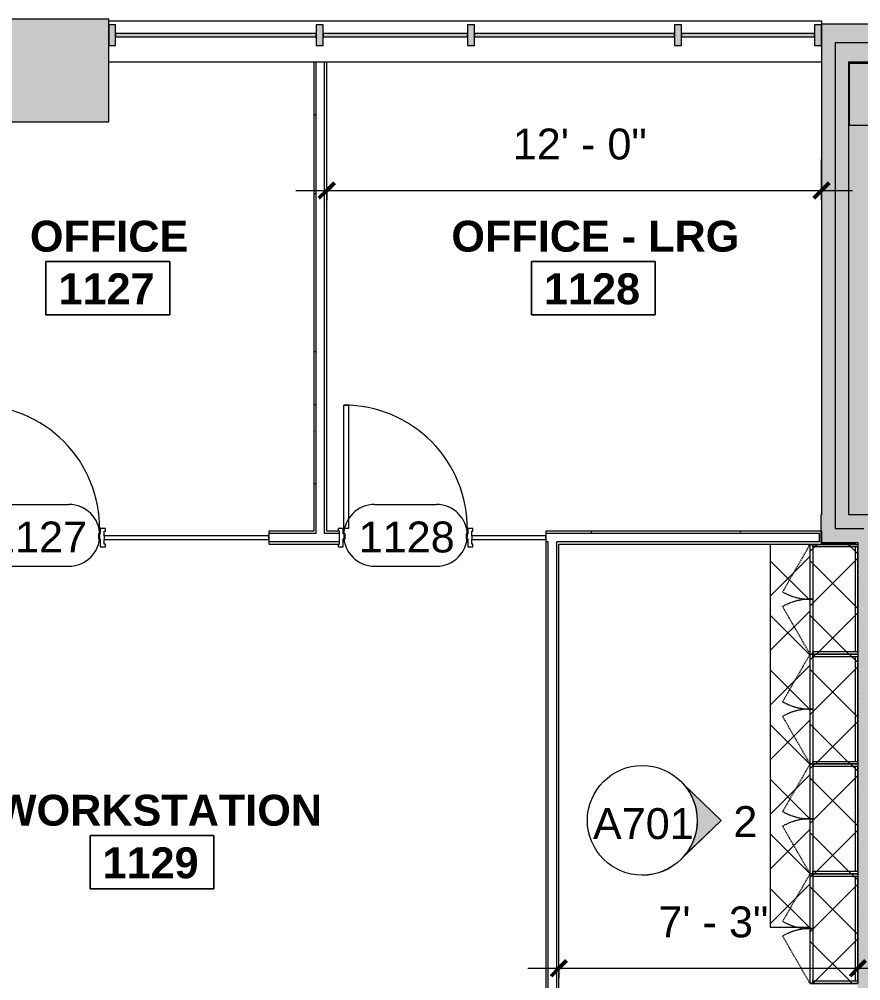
# Model space of a CAD drawing. Header units: inches. Extents: x 6664 to 8130, y 209 to 1287.
# Drawn here: x 7172.4 to 7417.4, y 1007.2 to 1287.3 of the extents above; entities that cross this region are included whole.
import ezdxf

# ---------------------------------------------------------------- set-up
doc = ezdxf.new("R2010")
doc.units = ezdxf.units.IN
doc.header["$MEASUREMENT"] = 0
doc.linetypes.add('Dash', pattern=[0.25, 0.125, -0.125])
doc.linetypes.add('Hidden', pattern=[0.28125, 0.1875, -0.09375])
for name, color, linetype, lineweight in [('A-ANNO-DIMS', 211, 'Continuous', 9), ('A-ANNO-DIMS-96', 211, 'Continuous', 9), ('A-AREA-IDEN', 2, 'Continuous', 9), ('A-COLS', 52, 'Continuous', 13), ('A-DETL-GENF', 92, 'Continuous', 9), ('A-DETL-THIN', 151, 'Continuous', 9), ('A-DOOR', 31, 'Continuous', 13), ('A-DOOR-IDEN', 31, 'Continuous', 9), ('A-GLAZ-CURT', 52, 'Continuous', 9), ('A-GLAZ-CWMG', 51, 'Continuous', 9), ('A-WALL', 113, 'Continuous', 13), ('A-WALL-PATT', 111, 'Continuous', 13), ('G-ANNO-SYMB', 111, 'Continuous', 9), ('I-WALL', 2, 'Continuous', 9), ('Q-CASE', 31, 'Continuous', 9), ('Q-CASE-HDLN', 31, 'Dash', 9)]:
    doc.layers.add(name, color=color, linetype=linetype, lineweight=lineweight)
doc.styles.add('Arial', font='arial.ttf', dxfattribs={"height": 9})
doc.styles.add('Swis721 Lt BT', font='swissl.ttf', dxfattribs={"height": 9})
doc.styles.add('Swis721 Lt BT_B', font='', dxfattribs={"height": 9})
doc.styles.get('Swis721 Lt BT_B').set_extended_font_data('Swis721 Lt BT', bold=True)
doc.dimstyles.new('OTJ_-_3_32__Linear__1__Tolerance', dxfattribs={"dimscale": 12, "dimtxt": 9.497835, "dimasz": 0.375, "dimexe": 0.75, "dimexo": 0.5, "dimgap": 0.5, "dimtad": 1, "dimdec": 0, "dimzin": 3, "dimdsep": 46, "dimlunit": 4, "dimtxsty": 'Swis721 Lt BT', "dimblk1": 'OBLIQUE', "dimblk2": 'OBLIQUE', "dimsah": 1, "dimcen": 0.09, "dimdle": 0.75, "dimazin": 0, "dimtfac": 1, "dimtdec": 4, "dimtix": 1, "dimtmove": 0, "dimatfit": 3, "dimfxl": 1, "dimtvp": 1, "dimfrac": 2, "dimtolj": 1, "dimtzin": 0, "dimarcsym": 2})
pattern_1 = [(0, (0, 0), (30.72, 7.68), [1.267, -21.773, 1.267, -21.773, -122.88]), (0, (0, 0), (30.72, 7.68), [-46.08, 1.267, -44.813, 1.267, -21.773, -53.76]), (0, (0, 0), (30.72, 7.68), [-115.2, 1.267, -14.093, 1.267, -37.133]), (120, (11.52, 3.84), (-22.011075, 22.7643004), [1.267, -21.773, 1.267, -21.773, -122.88]), (120, (11.52, 3.84), (-22.011075, 22.7643004), [-46.08, 1.267, -44.813, 1.267, -21.773, -53.76]), (120, (11.52, 3.84), (-22.011075, 22.7643004), [-115.2, 1.267, -14.093, 1.267, -37.133]), (240, (15.36, 19.2), (-8.708925, -30.4443004), [1.267, -21.773, 1.267, -21.773, -122.88]), (240, (15.36, 19.2), (-8.708925, -30.4443004), [-46.08, 1.267, -44.813, 1.267, -21.773, -53.76]), (240, (15.36, 19.2), (-8.708925, -30.4443004), [-115.2, 1.267, -14.093, 1.267, -37.133])]
pattern_2 = [(135, (1087.097, -7415.989), (-7.954951, -7.954951), []), (225, (1087.097, -7415.989), (7.954951, -7.954951), [])]
pattern_3 = [(135, (1136.292, -7418.851), (-7.954951, -7.954951), []), (225, (1136.292, -7418.851), (7.954951, -7.954951), [])]
pattern_4 = [(135, (1104.305, -7418.851), (-7.954951, -7.954951), []), (225, (1104.305, -7418.851), (7.954951, -7.954951), [])]
pattern_5 = [(135, (1072.317, -7418.851), (-7.954951, -7.954951), []), (225, (1072.317, -7418.851), (7.954951, -7.954951), [])]
pattern_6 = [(135, (1040.33, -7418.851), (-7.954951, -7.954951), []), (225, (1040.33, -7418.851), (7.954951, -7.954951), [])]

# ---------------------------------------------------------------- blocks, each defined once
blk = doc.blocks.new('C-Counter Top - ADJ HEIGHT-7697602-11th FLOOR CONSTRUCTION')
at = {"layer": 'Q-CASE'}
h = blk.add_hatch(dxfattribs=at)
h.set_pattern_fill('FP_5', color=256, style=0, pattern_type=2)
h.set_pattern_definition(pattern_2)
h.paths.add_polyline_path([(-47.2, -0.25), (-47.2, 0), (-47.26, 0), (-47.26, -0.75), (-47.2, -0.75)], flags=0)
h = blk.add_hatch(dxfattribs=at)
h.set_pattern_fill('FP_5', color=256, style=0, pattern_type=2)
h.set_pattern_definition(pattern_2)
h.paths.add_polyline_path([(64.36, -25), (64.36, -13.37), (-47.2, -13.37), (-47.2, -0.75), (-47.26, -0.75), (-47.26, -25), (49.51, -25)], flags=0)
for p, q in [((-47.2, 0), (-47.26, 0)), ((-47.26, 0), (-47.26, -0.75)), ((-47.26, -0.75), (-47.26, -10)), ((-47.26, -0.75), (-47.2, -0.75)), ((64.36, -25), (64.36, -13.37)), ((-47.26, -25), (64.36, -25))]:
    blk.add_line(p, q, dxfattribs=at)
blk = doc.blocks.new('Door - Single - Solid Door - wood-8469187-11th FLOOR CONSTRUCTION')
at = {"layer": 'A-DOOR'}
for p, q in [((-14.01, 38.71), (-12.63, 38.71)), ((-14.01, 2.71), (-14.01, 38.71)), ((-12.63, 38.71), (-12.63, 2.71)), ((-12.63, 2.71), (-14.01, 2.71))]:
    blk.add_line(p, q, dxfattribs=at)
at = {"layer": 'A-DOOR', "lineweight": 9}
for p, q in [((-15.63, 2.71), (-15.63, 1.96)), ((-14.13, 2.71), (-15.63, 2.71)), ((-14.13, 1.21), (-14.13, 2.71)), ((-13.63, 1.21), (-14.13, 1.21)), ((-13.63, -0.29), (-13.63, 1.21)), ((22.12, 1.21), (21.62, 1.21)), ((21.62, 1.21), (21.62, -0.29)), ((23.62, 2.71), (22.12, 2.71)), ((22.12, 2.71), (22.12, 1.21)), ((23.24, 0.59), (23.24, 1.96)), ((23.24, 1.96), (23.62, 1.96)), ((23.62, 1.96), (23.62, 2.71)), ((-15.63, -1.79), (-15.63, -2.54)), ((-15.63, -2.54), (-14.13, -2.54)), ((-14.13, -2.54), (-14.13, -0.29)), ((-14.13, -0.29), (-13.63, -0.29)), ((21.62, -0.29), (22.12, -0.29)), ((22.12, -0.29), (22.12, -2.54)), ((22.12, -2.54), (23.62, -2.54)), ((23.24, -1.79), (23.24, -0.41)), ((23.62, -1.79), (23.24, -1.79)), ((23.62, -2.54), (23.62, -1.79))]:
    blk.add_line(p, q, dxfattribs=at)
blk.add_arc((-14.01, 2.71), 36, 359.5, 90, dxfattribs=at)
blk = doc.blocks.new('System Panel - Glazed-8529487-11th FLOOR CONSTRUCTION')
at = {"layer": 'A-GLAZ-CURT'}
blk.add_hatch(color=7, dxfattribs=at).paths.add_polyline_path([(-17, -0.5), (29.19, -0.5), (29.19, 0.5), (-29.19, 0.5), (-29.19, -0.5)], flags=0)
at = {"layer": 'A-GLAZ-CURT', "color": 8, "lineweight": 20}
for p, q in [((29.19, 0.5), (-29.19, 0.5)), ((-29.19, 0.5), (-29.19, -0.5)), ((29.19, -0.5), (29.19, 0.5)), ((-29.19, -0.5), (29.19, -0.5))]:
    blk.add_line(p, q, dxfattribs=at)
blk = doc.blocks.new('System Panel - Glazed-8307855-11th FLOOR CONSTRUCTION')
at = {"layer": 'A-GLAZ-CURT', "lineweight": 13}
for p, q in [((24, 0.5), (-24, 0.5)), ((-24, 0.5), (-24, -0.5)), ((24, -0.5), (24, 0.5)), ((-24, -0.5), (24, -0.5))]:
    blk.add_line(p, q, dxfattribs=at)
blk = doc.blocks.new('System Panel - Glazed-8042996-11th FLOOR CONSTRUCTION')
at = {"layer": 'A-GLAZ-CURT', "lineweight": 13}
for p, q in [((10.81, 0.5), (-10.81, 0.5)), ((-10.81, 0.5), (-10.81, -0.5)), ((10.81, -0.5), (10.81, 0.5)), ((-10.81, -0.5), (10.81, -0.5))]:
    blk.add_line(p, q, dxfattribs=at)
blk = doc.blocks.new('System Panel - Glazed-8529530-11th FLOOR CONSTRUCTION')
at = {"layer": 'A-GLAZ-CURT'}
blk.add_hatch(color=7, dxfattribs=at).paths.add_polyline_path([(21.03, -0.5), (21.03, 0.5), (-21.03, 0.5), (-21.03, -0.5)], flags=0)
at = {"layer": 'A-GLAZ-CURT', "color": 8, "lineweight": 20}
for p, q in [((21.03, 0.5), (-21.03, 0.5)), ((-21.03, 0.5), (-21.03, -0.5)), ((21.03, -0.5), (21.03, 0.5)), ((-21.03, -0.5), (21.03, -0.5))]:
    blk.add_line(p, q, dxfattribs=at)
blk = doc.blocks.new('System Panel - Glazed-8529566-11th FLOOR CONSTRUCTION')
at = {"layer": 'A-GLAZ-CURT'}
blk.add_hatch(color=7, dxfattribs=at).paths.add_polyline_path([(29.13, -0.5), (29.13, 0.5), (-29.13, 0.5), (-29.13, -0.5)], flags=0)
at = {"layer": 'A-GLAZ-CURT', "color": 8, "lineweight": 20}
for p, q in [((29.13, 0.5), (-29.13, 0.5)), ((-29.13, 0.5), (-29.13, -0.5)), ((29.13, -0.5), (29.13, 0.5)), ((-29.13, -0.5), (29.13, -0.5))]:
    blk.add_line(p, q, dxfattribs=at)
blk = doc.blocks.new('System Panel - Glazed-8529567-11th FLOOR CONSTRUCTION')
at = {"layer": 'A-GLAZ-CURT'}
blk.add_hatch(color=7, dxfattribs=at).paths.add_polyline_path([(19.375, -0.5), (19.375, 0.5), (-19.375, 0.5), (-19.375, -0.5)], flags=0)
at = {"layer": 'A-GLAZ-CURT', "color": 8, "lineweight": 20}
for p, q in [((19.375, 0.5), (-19.375, 0.5)), ((-19.375, 0.5), (-19.375, -0.5)), ((19.375, -0.5), (19.375, 0.5)), ((-19.375, -0.5), (19.375, -0.5))]:
    blk.add_line(p, q, dxfattribs=at)
blk = doc.blocks.new('Rectangular Mullion - 2_ x 6_ rectangular-8529384-11th FLOOR CONSTRUCTION')
at = {"layer": 'A-GLAZ-CWMG'}
blk.add_hatch(color=7, dxfattribs=at).paths.add_polyline_path([(1, 3), (1, -3), (-1, -3), (-1, 3)], flags=0)
at = {"layer": 'A-GLAZ-CWMG', "color": 8, "lineweight": 20}
for p, q in [((-1, 3), (1, 3)), ((-1, -3), (-1, 3)), ((1, 3), (1, -3)), ((1, -3), (-1, -3))]:
    blk.add_line(p, q, dxfattribs=at)
blk = doc.blocks.new('Rectangular Mullion - 2_ x 6_ rectangular-8529484-11th FLOOR CONSTRUCTION')
at = {"layer": 'A-GLAZ-CWMG'}
blk.add_hatch(color=7, dxfattribs=at).paths.add_polyline_path([(0, 3), (0, -3), (-2, -3), (-2, 3)], flags=0)
at = {"layer": 'A-GLAZ-CWMG', "color": 8, "lineweight": 20}
for p, q in [((-2, 3), (0, 3)), ((-2, -3), (-2, 3)), ((0, 3), (0, -3)), ((0, -3), (-2, -3))]:
    blk.add_line(p, q, dxfattribs=at)
blk = doc.blocks.new('Rectangular Mullion - 2_ x 6_ rectangular-8529488-11th FLOOR CONSTRUCTION')
at = {"layer": 'A-GLAZ-CWMG'}
blk.add_hatch(color=7, dxfattribs=at).paths.add_polyline_path([(-2, 3), (-2, -3), (0, -3), (0, 3)], flags=0)
at = {"layer": 'A-GLAZ-CWMG', "color": 8, "lineweight": 20}
for p, q in [((0, 3), (-2, 3)), ((-2, 3), (-2, -3)), ((0, -3), (0, 3)), ((-2, -3), (0, -3))]:
    blk.add_line(p, q, dxfattribs=at)
blk = doc.blocks.new('CW Cupbd Ohead1 - 37_h x 13 7_8_d - 2 Doors - 1 Shelf-8532028-11th FLOOR CONSTRUCTION')
at = {"layer": 'Q-CASE'}
h = blk.add_hatch(dxfattribs=at)
h.set_pattern_fill('FP_24', color=256, style=0, pattern_type=2)
h.set_pattern_definition(pattern_3)
h.paths.add_polyline_path([(2.75, -2.86), (2.75, -2.36), (2, -2.36), (2, -15.45), (2.75, -15.45), (2.75, -3.11)], flags=0)
h = blk.add_hatch(dxfattribs=at)
h.set_pattern_fill('FP_24', color=256, style=0, pattern_type=2)
h.set_pattern_definition(pattern_3)
h.paths.add_polyline_path([(33.23, -2.86), (33.23, -2.36), (2.75, -2.36), (2.75, -3.11), (33.23, -3.11)], flags=0)
h = blk.add_hatch(dxfattribs=at)
h.set_pattern_fill('FP_24', color=256, style=0, pattern_type=2)
h.set_pattern_definition(pattern_3)
h.paths.add_polyline_path([(33.98, -3.11), (33.98, -2.36), (33.23, -2.36), (33.23, -15.45), (33.98, -15.45), (33.98, -3.61)], flags=0)
h = blk.add_hatch(dxfattribs=at)
h.set_pattern_fill('FP_24', color=256, style=0, pattern_type=2)
h.set_pattern_definition(pattern_3)
h.paths.add_polyline_path([(33.23, -15.45), (33.23, -3.11), (2.75, -3.11), (2.75, -15.45), (17.99, -15.45)], flags=0)
h = blk.add_hatch(dxfattribs=at)
h.set_pattern_fill('FP_24', color=256, style=0, pattern_type=2)
h.set_pattern_definition(pattern_3)
h.paths.add_polyline_path([(17.99, -15.45), (2, -15.45), (2, -16.24), (17.99, -16.24)], flags=0)
h = blk.add_hatch(dxfattribs=at)
h.set_pattern_fill('FP_24', color=256, style=0, pattern_type=2)
h.set_pattern_definition(pattern_3)
h.paths.add_polyline_path([(33.98, -15.45), (17.99, -15.45), (17.99, -16.24), (33.98, -16.24)], flags=0)
for p, q in [((2, -2.36), (2.75, -2.36)), ((2, -15.45), (2, -2.36)), ((2.75, -2.36), (2.75, -15.45)), ((33.23, -2.36), (2.75, -2.36)), ((33.23, -2.36), (33.98, -2.36)), ((33.23, -15.45), (33.23, -2.36)), ((33.98, -15.45), (33.98, -2.36)), ((2.75, -3.11), (33.23, -3.11)), ((2, -15.45), (17.99, -15.45)), ((2, -15.45), (2, -16.24)), ((2.75, -15.45), (2, -15.45)), ((17.99, -16.24), (2, -16.24)), ((17.99, -16.24), (17.99, -15.45)), ((17.99, -15.45), (33.98, -15.45)), ((17.99, -15.45), (17.99, -16.24)), ((33.98, -16.24), (17.99, -16.24)), ((33.98, -15.45), (33.23, -15.45)), ((33.98, -16.24), (33.98, -15.45))]:
    blk.add_line(p, q, dxfattribs=at)
at = {"layer": 'Q-CASE', "linetype": 'Hidden'}
for p, q in [((2, -16.24), (15.85, -24.23)), ((33.98, -16.24), (20.13, -24.23))]:
    blk.add_line(p, q, dxfattribs=at)
for centre, start, end in [((2, -16.24), 330, 0.5), ((33.98, -16.24), 179.5, 210)]:
    blk.add_arc(centre, 15.99, start, end, dxfattribs=at)
at = {"layer": 'Q-CASE-HDLN'}
for p, q in [((2, -16.24), (2, -2.36)), ((2, -2.36), (33.98, -2.36)), ((33.98, -2.36), (33.98, -16.24)), ((33.98, -16.24), (2, -16.24))]:
    blk.add_line(p, q, dxfattribs=at)
blk = doc.blocks.new('CW Cupbd Ohead1 - 37_h x 13 7_8_d - 2 Doors - 1 Shelf-V11-11th FLOOR CONSTRUCTION')
at = {"layer": 'Q-CASE'}
h = blk.add_hatch(dxfattribs=at)
h.set_pattern_fill('FP_25', color=256, style=0, pattern_type=2)
h.set_pattern_definition(pattern_4)
h.paths.add_polyline_path([(2.75, -2.36), (2, -2.36), (2, -15.45), (2.75, -15.45), (2.75, -2.86)], flags=0)
h = blk.add_hatch(dxfattribs=at)
h.set_pattern_fill('FP_25', color=256, style=0, pattern_type=2)
h.set_pattern_definition(pattern_4)
h.paths.add_polyline_path([(33.23, -2.36), (2.75, -2.36), (2.75, -3.11), (33.23, -3.11), (33.23, -2.86)], flags=0)
h = blk.add_hatch(dxfattribs=at)
h.set_pattern_fill('FP_25', color=256, style=0, pattern_type=2)
h.set_pattern_definition(pattern_4)
h.paths.add_polyline_path([(33.98, -3.61), (33.98, -2.36), (33.23, -2.36), (33.23, -15.45), (33.98, -15.45)], flags=0)
h = blk.add_hatch(dxfattribs=at)
h.set_pattern_fill('FP_25', color=256, style=0, pattern_type=2)
h.set_pattern_definition(pattern_4)
h.paths.add_polyline_path([(33.23, -3.11), (2.75, -3.11), (2.75, -15.45), (33.23, -15.45)], flags=0)
h = blk.add_hatch(dxfattribs=at)
h.set_pattern_fill('FP_25', color=256, style=0, pattern_type=2)
h.set_pattern_definition(pattern_4)
h.paths.add_polyline_path([(17.99, -15.45), (2, -15.45), (2, -16.24), (17.99, -16.24)], flags=0)
h = blk.add_hatch(dxfattribs=at)
h.set_pattern_fill('FP_25', color=256, style=0, pattern_type=2)
h.set_pattern_definition(pattern_4)
h.paths.add_polyline_path([(33.98, -15.45), (17.99, -15.45), (17.99, -16.24), (33.98, -16.24)], flags=0)
for p, q in [((2, -2.36), (2.75, -2.36)), ((2, -15.45), (2, -2.36)), ((2.75, -2.36), (2.75, -15.45)), ((33.23, -2.36), (2.75, -2.36)), ((33.23, -2.36), (33.98, -2.36)), ((33.23, -15.45), (33.23, -2.36)), ((33.98, -15.45), (33.98, -2.36)), ((2.75, -3.11), (33.23, -3.11)), ((2, -15.45), (17.99, -15.45)), ((2, -15.45), (2, -16.24)), ((2.75, -15.45), (2, -15.45)), ((17.99, -16.24), (2, -16.24)), ((17.99, -16.24), (17.99, -15.45)), ((17.99, -15.45), (33.98, -15.45)), ((17.99, -15.45), (17.99, -16.24)), ((33.98, -16.24), (17.99, -16.24)), ((33.98, -15.45), (33.23, -15.45)), ((33.98, -16.24), (33.98, -15.45))]:
    blk.add_line(p, q, dxfattribs=at)
at = {"layer": 'Q-CASE', "linetype": 'Hidden'}
for p, q in [((2, -16.24), (15.85, -24.23)), ((33.98, -16.24), (20.13, -24.23))]:
    blk.add_line(p, q, dxfattribs=at)
for centre, start, end in [((2, -16.24), 330, 0.5), ((33.98, -16.24), 179.5, 210)]:
    blk.add_arc(centre, 15.99, start, end, dxfattribs=at)
at = {"layer": 'Q-CASE-HDLN'}
for p, q in [((2, -16.24), (2, -2.36)), ((2, -2.36), (33.98, -2.36)), ((33.98, -2.36), (33.98, -16.24)), ((33.98, -16.24), (2, -16.24))]:
    blk.add_line(p, q, dxfattribs=at)
blk = doc.blocks.new('CW Cupbd Ohead1 - 37_h x 13 7_8_d - 2 Doors - 1 Shelf-V12-11th FLOOR CONSTRUCTION')
at = {"layer": 'Q-CASE'}
h = blk.add_hatch(dxfattribs=at)
h.set_pattern_fill('FP_26', color=256, style=0, pattern_type=2)
h.set_pattern_definition(pattern_5)
h.paths.add_polyline_path([(2.75, -2.36), (2, -2.36), (2, -15.45), (2.75, -15.45), (2.75, -2.86)], flags=0)
h = blk.add_hatch(dxfattribs=at)
h.set_pattern_fill('FP_26', color=256, style=0, pattern_type=2)
h.set_pattern_definition(pattern_5)
h.paths.add_polyline_path([(33.23, -2.86), (33.23, -2.36), (2.75, -2.36), (2.75, -3.11), (33.23, -3.11)], flags=0)
h = blk.add_hatch(dxfattribs=at)
h.set_pattern_fill('FP_26', color=256, style=0, pattern_type=2)
h.set_pattern_definition(pattern_5)
h.paths.add_polyline_path([(33.98, -3.61), (33.96, -2.36), (33.23, -2.36), (33.23, -15.45), (33.98, -15.45)], flags=0)
h = blk.add_hatch(dxfattribs=at)
h.set_pattern_fill('FP_26', color=256, style=0, pattern_type=2)
h.set_pattern_definition(pattern_5)
h.paths.add_polyline_path([(33.23, -15.45), (33.23, -3.11), (2.75, -3.11), (2.75, -15.45), (26.68, -15.45)], flags=0)
h = blk.add_hatch(dxfattribs=at)
h.set_pattern_fill('FP_26', color=256, style=0, pattern_type=2)
h.set_pattern_definition(pattern_5)
h.paths.add_polyline_path([(17.99, -15.45), (2, -15.45), (2, -16.24), (17.99, -16.24)], flags=0)
h = blk.add_hatch(dxfattribs=at)
h.set_pattern_fill('FP_26', color=256, style=0, pattern_type=2)
h.set_pattern_definition(pattern_5)
h.paths.add_polyline_path([(33.98, -15.45), (17.99, -15.45), (17.99, -16.24), (33.98, -16.24)], flags=0)
for p, q in [((2, -2.36), (2.75, -2.36)), ((2, -15.45), (2, -2.36)), ((2.75, -2.36), (2.75, -15.45)), ((33.23, -2.36), (2.75, -2.36)), ((33.23, -2.36), (33.98, -2.36)), ((33.23, -15.45), (33.23, -2.36)), ((33.98, -15.45), (33.98, -2.36)), ((2.75, -3.11), (33.23, -3.11)), ((2, -15.45), (17.99, -15.45)), ((2, -15.45), (2, -16.24)), ((2.75, -15.45), (2, -15.45)), ((17.99, -16.24), (2, -16.24)), ((17.99, -16.24), (17.99, -15.45)), ((17.99, -15.45), (33.98, -15.45)), ((17.99, -15.45), (17.99, -16.24)), ((33.98, -16.24), (17.99, -16.24)), ((33.98, -15.45), (33.23, -15.45)), ((33.98, -16.24), (33.98, -15.45))]:
    blk.add_line(p, q, dxfattribs=at)
at = {"layer": 'Q-CASE', "linetype": 'Hidden'}
for p, q in [((2, -16.24), (15.85, -24.23)), ((33.98, -16.24), (20.13, -24.23))]:
    blk.add_line(p, q, dxfattribs=at)
for centre, start, end in [((2, -16.24), 330, 0.5), ((33.98, -16.24), 179.5, 210)]:
    blk.add_arc(centre, 15.99, start, end, dxfattribs=at)
at = {"layer": 'Q-CASE-HDLN'}
for p, q in [((2, -16.24), (2, -2.36)), ((2, -2.36), (33.98, -2.36)), ((33.98, -2.36), (33.98, -16.24)), ((33.98, -16.24), (2, -16.24))]:
    blk.add_line(p, q, dxfattribs=at)
blk = doc.blocks.new('CW Cupbd Ohead1 - 37_h x 13 7_8_d - 2 Doors - 1 Shelf-V13-11th FLOOR CONSTRUCTION')
at = {"layer": 'Q-CASE'}
h = blk.add_hatch(dxfattribs=at)
h.set_pattern_fill('FP_27', color=256, style=0, pattern_type=2)
h.set_pattern_definition(pattern_6)
h.paths.add_polyline_path([(2.75, -2.36), (2, -2.36), (2, -15.45), (2.75, -15.45), (2.75, -2.86)], flags=0)
h = blk.add_hatch(dxfattribs=at)
h.set_pattern_fill('FP_27', color=256, style=0, pattern_type=2)
h.set_pattern_definition(pattern_6)
h.paths.add_polyline_path([(33.23, -2.36), (2.75, -2.36), (2.75, -3.11), (33.23, -3.11), (33.23, -2.86)], flags=0)
h = blk.add_hatch(dxfattribs=at)
h.set_pattern_fill('FP_27', color=256, style=0, pattern_type=2)
h.set_pattern_definition(pattern_6)
h.paths.add_polyline_path([(33.98, -2.36), (33.23, -2.36), (33.23, -15.45), (33.98, -15.45), (33.98, -2.86)], flags=0)
h = blk.add_hatch(dxfattribs=at)
h.set_pattern_fill('FP_27', color=256, style=0, pattern_type=2)
h.set_pattern_definition(pattern_6)
h.paths.add_polyline_path([(33.23, -3.11), (2.75, -3.11), (2.75, -15.45), (33.23, -15.45)], flags=0)
h = blk.add_hatch(dxfattribs=at)
h.set_pattern_fill('FP_27', color=256, style=0, pattern_type=2)
h.set_pattern_definition(pattern_6)
h.paths.add_polyline_path([(17.99, -16.24), (17.99, -15.45), (2, -15.45), (2, -16.24), (17.6, -16.24)], flags=0)
h = blk.add_hatch(dxfattribs=at)
h.set_pattern_fill('FP_27', color=256, style=0, pattern_type=2)
h.set_pattern_definition(pattern_6)
h.paths.add_polyline_path([(33.98, -15.45), (17.99, -15.45), (17.99, -16.24), (33.98, -16.24)], flags=0)
for p, q in [((2, -2.36), (2.75, -2.36)), ((2, -15.45), (2, -2.36)), ((2.75, -2.36), (2.75, -15.45)), ((33.23, -2.36), (2.75, -2.36)), ((33.23, -2.36), (33.98, -2.36)), ((33.23, -15.45), (33.23, -2.36)), ((33.98, -15.45), (33.98, -2.36)), ((2.75, -3.11), (33.23, -3.11)), ((2, -15.45), (17.99, -15.45)), ((2, -15.45), (2, -16.24)), ((2.75, -15.45), (2, -15.45)), ((17.99, -16.24), (2, -16.24)), ((17.99, -16.24), (17.99, -15.45)), ((17.99, -15.45), (33.98, -15.45)), ((17.99, -15.45), (17.99, -16.24)), ((33.98, -16.24), (17.99, -16.24)), ((33.98, -15.45), (33.23, -15.45)), ((33.98, -16.24), (33.98, -15.45))]:
    blk.add_line(p, q, dxfattribs=at)
at = {"layer": 'Q-CASE', "linetype": 'Hidden'}
for p, q in [((2, -16.24), (15.85, -24.23)), ((33.98, -16.24), (20.13, -24.23))]:
    blk.add_line(p, q, dxfattribs=at)
for centre, start, end in [((2, -16.24), 330, 0.5), ((33.98, -16.24), 179.5, 210)]:
    blk.add_arc(centre, 15.99, start, end, dxfattribs=at)
at = {"layer": 'Q-CASE-HDLN'}
for p, q in [((2, -16.24), (2, -2.36)), ((2, -2.36), (33.98, -2.36)), ((33.98, -2.36), (33.98, -16.24)), ((33.98, -16.24), (2, -16.24))]:
    blk.add_line(p, q, dxfattribs=at)
blk = doc.blocks.new('Room Tag - Room Name and Number-3379422-11th FLOOR CONSTRUCTION')
at = {"layer": 'A-AREA-IDEN'}
for p, q in [((-0.1881, -0.1636), (-0.1881, -0.0018)), ((-0.1881, -0.0018), (0.1869, -0.0018)), ((0.1869, -0.0018), (-0.1881, -0.0018)), ((-0.1881, -0.0018), (-0.1881, -0.1636)), ((0.1869, -0.0018), (0.1869, -0.1636)), ((0.1869, -0.1636), (0.1869, -0.0018)), ((0.1869, -0.1636), (-0.1881, -0.1636)), ((-0.1881, -0.1636), (0.1869, -0.1636))]:
    blk.add_line(p, q, dxfattribs=at)
blk = doc.blocks.new('Door Tag - Door Tag-41184-11th FLOOR CONSTRUCTION')
at = {"layer": 'A-DOOR-IDEN'}
for p, q in [((-0.09375, 0.09375), (0.09375, 0.09375)), ((-0.09375, -0.09375), (0.09375, -0.09375))]:
    blk.add_line(p, q, dxfattribs=at)
for centre, start, end in [((-0.09375, 0), 90, 270), ((0.09375, 0), 270, 90)]:
    blk.add_arc(centre, 0.09375, start, end, dxfattribs=at)
blk = doc.blocks.new('Elevation - Filled Arrow 2-347888-11th FLOOR CONSTRUCTION')
at = {"layer": 'G-ANNO-SYMB'}
blk.add_circle((0, 0), 0.1664, dxfattribs=at)
blk = doc.blocks.new('Elevation - Filled Arrow-151867-11th FLOOR CONSTRUCTION')
at = {"layer": 'G-ANNO-SYMB'}
h = blk.add_hatch(color=256, dxfattribs=at)
edge = h.paths.add_edge_path(flags=0)
edge.add_line((0, 0.2393), (0.1103, 0.1247))
edge.add_arc((-0.0002, -0.0002), 0.1667, 48.498, 130.5571)
edge.add_line((-0.1085, 0.1265), (0, 0.2393))
for p, q in [((0, 0.2393), (-0.1085, 0.1265)), ((-0.1084, 0.1266), (0, 0.2393)), ((0, 0.2393), (-0.1084, 0.1266)), ((0, 0.2393), (0.11, 0.1249)), ((0.1103, 0.1247), (0, 0.2393))]:
    blk.add_line(p, q, dxfattribs=at)
blk.add_arc((-0.0002, -0.0002), 0.1667, 48.498, 130.5571, dxfattribs=at)
blk.add_ellipse((-0.0002, -0.0001), major_axis=(-0.1667, 0), ratio=0.999376, start_param=3.141593, end_param=6.283185, dxfattribs=at)
blk = doc.blocks.new('DIMBLOCK16-11th FLOOR CONSTRUCTION')
at = {"layer": 'A-ANNO-DIMS-96'}
for p, q in [((7329.49, 1007.98), (7329.49, 1019.79)), ((7416.49, 1007.98), (7416.49, 1019.79)), ((7320.49, 1010.79), (7425.49, 1010.79)), ((7329.49, 1010.79), (7329.49, 1007.98)), ((7416.49, 1010.79), (7416.49, 1007.98))]:
    blk.add_line(p, q, dxfattribs=at)
at = {"layer": 'A-ANNO-DIMS-96', "lineweight": 50}
for p, q in [((7329.49, 1010.79), (7331.74, 1013.04)), ((7416.49, 1010.79), (7418.74, 1013.04)), ((7329.49, 1010.79), (7327.24, 1008.54)), ((7416.49, 1010.79), (7414.24, 1008.54))]:
    blk.add_line(p, q, dxfattribs=at)
at = {"layer": 'A-ANNO-DIMS-96', "color": 0, "insert": (7358.44, 1028.81), "char_height": 9, "width": 34.9159, "attachment_point": 1, "line_spacing_factor": 1.005062, "style": 'Swis721 Lt BT'}
blk.add_mtext('7\' - 3"', dxfattribs=at)
blk = doc.blocks.new('_Oblique')
at = {"color": 0, "linetype": 'ByBlock', "lineweight": -2}
blk.add_line((-0.5, -0.5), (0.5, 0.5), dxfattribs=at)
blk = doc.blocks.new('DIMBLOCK17-11th FLOOR CONSTRUCTION')
at = {"layer": 'A-ANNO-DIMS-96'}
for p, q in [((7261.93, 1234.57), (7261.93, 1246.38)), ((7405.93, 1234.57), (7405.93, 1246.38)), ((7252.93, 1237.38), (7414.93, 1237.38)), ((7261.93, 1237.38), (7261.93, 1234.57)), ((7405.93, 1237.38), (7405.93, 1234.57))]:
    blk.add_line(p, q, dxfattribs=at)
at = {"layer": 'A-ANNO-DIMS-96', "lineweight": 50}
for p, q in [((7261.93, 1237.38), (7264.18, 1239.63)), ((7405.93, 1237.38), (7408.18, 1239.63)), ((7261.93, 1237.38), (7259.68, 1235.13)), ((7405.93, 1237.38), (7403.68, 1235.13))]:
    blk.add_line(p, q, dxfattribs=at)
at = {"layer": 'A-ANNO-DIMS-96', "color": 0, "insert": (7316.07, 1255.4), "char_height": 9, "width": 42.8759, "attachment_point": 1, "line_spacing_factor": 1.005062, "style": 'Swis721 Lt BT'}
blk.add_mtext('12\' - 0"', dxfattribs=at)

msp = doc.modelspace()

# ---------------------------------------------------------------- hatches: boundary and pattern name
at = {"layer": 'A-COLS', "lineweight": 9}
h = msp.add_hatch(color=7, dxfattribs=at)
h.paths.add_polyline_path([(6917.74, 208.52), (6958.99, 208.52), (6958.99, 266.36), (6917.74, 266.36)], flags=0)
h.paths.add_polyline_path([(7919.99, 208.86), (7919.99, 264.61), (7877.99, 264.61), (7877.99, 208.86)], flags=0)
h.paths.add_polyline_path([(7678.99, 208.86), (7678.99, 265.36), (7637.74, 265.36), (7637.74, 208.86)], flags=0)
h.paths.add_polyline_path([(7438.74, 208.86), (7438.74, 264.86), (7397.24, 264.86), (7397.24, 208.86), (7420.62, 208.86)], flags=0)
h.paths.add_polyline_path([(7198.24, 208.86), (7198.24, 265.86), (7157.99, 265.86), (7157.99, 208.86)], flags=0)
h.paths.add_polyline_path([(6797.99, 232.36), (6837.99, 232.36), (6837.99, 266.36), (6797.99, 266.36)], flags=0)
h.paths.add_polyline_path([(8121.74, 239.49), (8121.74, 274.69), (8109.99, 274.69), (8109.99, 239.49)], flags=0)
h.paths.add_polyline_path([(6707.38, 344.86), (6715.49, 344.86), (6715.49, 384.48), (6681.49, 384.48), (6681.49, 344.86), (6707.25, 344.86)], flags=0)
h.paths.add_polyline_path([(8121.74, 469.48), (8121.74, 492.36), (8109.99, 492.36), (8109.99, 469.48), (8121.12, 469.48)], flags=0)
h.paths.add_polyline_path([(6664.49, 478.17), (6726.99, 478.17), (6726.99, 519.17), (6664.49, 519.17)], flags=0)
h.paths.add_polyline_path([(6664.49, 612.49), (6697.16, 612.49), (6697.16, 653.49), (6664.49, 653.49)], flags=0)
h.paths.add_polyline_path([(8118.95, 708.36), (8121.74, 708.36), (8121.74, 732.36), (8109.99, 732.36), (8109.99, 708.36)], flags=0)
h.paths.add_polyline_path([(6664.49, 746.8), (6726.99, 746.8), (6726.99, 787.8), (6664.49, 787.8), (6664.49, 748.58)], flags=0)
h.paths.add_polyline_path([(6718.26, 881.12), (6718.26, 922.12), (6664.49, 922.12), (6664.49, 881.12), (6718.04, 881.12)], flags=0)
h.paths.add_polyline_path([(6780.73, 1037.09), (6815.03, 1059.37), (6796.58, 1087.79), (6762.27, 1065.52), (6775.18, 1045.64)], flags=0)
h.paths.add_polyline_path([(8042.08, 1083.71), (8048.79, 1098.79), (8026.2, 1108.84), (8019.49, 1093.77)], flags=0)
h.paths.add_polyline_path([(6935.81, 1146.19), (6962.6, 1163.7), (6947.63, 1186.61), (6920.84, 1169.11), (6927.75, 1158.52)], flags=0)
h.paths.add_polyline_path([(7674.09, 1248.53), (7681.39, 1264.18), (7659.41, 1273.97), (7652.29, 1258.7), (7662.21, 1254.07)], flags=0)
h.paths.add_polyline_path([(7420.62, 1256.36), (7433.99, 1256.36), (7433.99, 1274.36), (7413.99, 1274.36), (7413.99, 1256.36)], flags=0)
h.paths.add_polyline_path([(7198.49, 1257.36), (7198.49, 1287.25), (7166.49, 1287.25), (7166.49, 1257.36)], flags=0)
h.paths.add_polyline_path([(7659.82, 1274.86), (7674.42, 1274.86), (7662.43, 1280.45), (7662.21, 1279.98)], flags=0)
at = {"layer": 'A-DETL-GENF'}
h = msp.add_hatch(color=9, dxfattribs=at)
h.paths.add_polyline_path([(7852.99, 923.48), (7894.99, 923.48), (7894.99, 933.48), (7923.99, 933.48), (7923.99, 952.23), (7935.99, 952.23), (7935.99, 933.48), (7964.99, 933.48), (7964.99, 923.48), (8006.99, 923.48), (8006.99, 933.48), (8035.99, 933.48), (8035.99, 952.23), (8047.99, 952.23), (8047.99, 924.23), (8050.24, 924.23), (8050.24, 1032.23), (8048.49, 1032.23), (8048.49, 1018.23), (8036.49, 1018.23), (8036.49, 1032.23), (7935.99, 1032.23), (7935.99, 1018.23), (7923.99, 1018.23), (7923.99, 1032.23), (7711.99, 1032.23), (7711.99, 1018.23), (7706.99, 1018.23), (7706.99, 970.23), (7711.99, 970.23), (7711.99, 933.48), (7740.99, 933.48), (7740.99, 923.48), (7782.99, 923.48), (7782.99, 933.48), (7852.99, 933.48), (7852.99, 933.23)], flags=0)
h.paths.add_polyline_path([(7478.49, 926.98), (7478.49, 927.85), (7478.22, 927.85), (7478.22, 929.35), (7476.76, 929.35), (7476.76, 929.85), (7478.26, 929.85), (7478.26, 929.35), (7479.76, 929.35), (7479.76, 927.85), (7479.49, 927.85), (7479.49, 926.98), (7634.49, 926.98), (7634.49, 986.86), (7631.86, 986.86), (7631.86, 986.11), (7630.36, 986.11), (7630.36, 987.61), (7629.86, 987.61), (7629.86, 988.61), (7594.61, 988.61), (7594.61, 987.61), (7594.11, 987.61), (7594.11, 986.11), (7592.61, 986.11), (7592.61, 986.86), (7570.49, 986.86), (7570.49, 1012.86), (7513.49, 1012.86), (7513.49, 962.86), (7509.99, 962.86), (7509.99, 969.21), (7507.61, 969.21), (7507.61, 968.94), (7506.11, 968.94), (7506.11, 967.48), (7505.61, 967.48), (7505.61, 968.98), (7506.11, 968.98), (7506.11, 970.48), (7507.61, 970.48), (7507.61, 970.21), (7509.99, 970.21), (7509.99, 1023.36), (7479.49, 1023.36), (7479.49, 970.21), (7480.36, 970.21), (7480.36, 970.48), (7481.86, 970.48), (7481.86, 968.98), (7482.36, 968.94), (7482.36, 967.48), (7481.86, 967.48), (7481.86, 968.94), (7480.36, 968.98), (7480.36, 969.21), (7479.49, 969.21), (7479.49, 967.1), (7479.76, 967.1), (7479.76, 965.6), (7478.26, 965.6), (7478.22, 965.1), (7476.76, 965.1), (7476.76, 965.6), (7478.22, 965.6), (7478.26, 967.1), (7478.49, 967.1), (7478.49, 1023.36), (7419.99, 1023.36), (7419.99, 926.98), (7478.26, 926.98)], flags=0)
h.paths.add_polyline_path([(7703.49, 970.23), (7703.49, 1018.23), (7701.49, 1018.23), (7701.49, 970.23)], flags=0)
h.paths.add_polyline_path([(7524.58, 1016.36), (7570.49, 1016.36), (7570.49, 1045.36), (7513.49, 1045.36), (7513.49, 1016.36), (7513.78, 1016.36)], flags=0)
h.paths.add_polyline_path([(7509.99, 1026.86), (7509.99, 1034.86), (7419.99, 1034.86), (7419.99, 1026.86), (7508.24, 1026.86)], flags=0)
h.paths.add_polyline_path([(7952.76, 1035.73), (7756.48, 1123.12), (7756.48, 1089.98), (7786.12, 1089.98), (7813, 1078.02), (7813.46, 1042.23), (7935.99, 1042.23), (7935.99, 1035.73)], flags=0)
h.paths.add_polyline_path([(7836.49, 1035.73), (7923.99, 1035.73), (7923.99, 1038.73), (7711.99, 1038.73), (7711.99, 1035.73), (7813.46, 1035.73)], flags=0)
h.paths.add_polyline_path([(7961.36, 1035.73), (8036.49, 1035.73), (8036.49, 1041.23), (8042.49, 1041.23), (8042.49, 1044.36), (8041.74, 1044.36), (8041.74, 1045.86), (8043.24, 1045.86), (8043.24, 1046.36), (8044.74, 1046.36), (8044.74, 1045.86), (8046.66, 1045.86), (8046.66, 1082.11), (8044.74, 1082.11), (8044.74, 1081.61), (8043.24, 1081.61), (8043.24, 1082.11), (8041.74, 1082.11), (8041.74, 1083.61), (8042.49, 1083.61), (8042.49, 1084.63), (8042.08, 1083.71), (8019.49, 1093.77), (8026.2, 1108.84), (8042.49, 1101.59), (8042.49, 1103.41), (7681.39, 1264.18), (7674.09, 1248.53), (7652.29, 1258.7), (7659.41, 1273.97), (7657.42, 1274.86), (7525.49, 1274.86), (7525.49, 1206.23), (7526.24, 1206.23), (7526.24, 1204.73), (7524.24, 1204.73), (7524.24, 1204.23), (7522.74, 1204.23), (7522.74, 1204.73), (7521.24, 1204.73), (7521.24, 1206.23), (7521.99, 1206.23), (7521.99, 1274.86), (7413.93, 1274.86), (7413.93, 1142.86), (7470.99, 1142.86), (7470.99, 1164.36), (7521.99, 1164.36), (7521.99, 1166.98), (7521.24, 1166.98), (7521.24, 1168.48), (7522.74, 1168.48), (7522.74, 1168.98), (7524.24, 1168.98), (7524.24, 1168.48), (7526.24, 1168.48), (7526.24, 1166.98), (7525.49, 1166.98), (7525.49, 1160.86), (7474.49, 1160.86), (7474.49, 1142.86), (7651.36, 1142.86), (7651.36, 1143.61), (7652.86, 1143.61), (7652.86, 1142.11), (7653.36, 1142.11), (7653.36, 1140.61), (7652.86, 1140.61), (7652.86, 1138.86), (7689.11, 1138.86), (7689.11, 1140.61), (7688.61, 1140.61), (7688.61, 1142.11), (7689.11, 1142.11), (7689.11, 1143.61), (7690.61, 1143.61), (7690.61, 1142.86), (7692.28, 1142.86), (7735.45, 1239.81), (7742.75, 1236.56), (7701.04, 1142.86), (7701.49, 1142.86), (7701.49, 1130.86), (7702.24, 1130.86), (7702.24, 1129.36), (7700.74, 1129.36), (7700.74, 1128.86), (7699.49, 1128.86), (7699.49, 1093.61), (7700.74, 1093.61), (7700.74, 1093.11), (7702.24, 1093.11), (7702.24, 1091.61), (7701.49, 1091.61), (7701.49, 1089.98), (7752.98, 1089.98), (7752.98, 1128.51), (7961.1, 1035.85)], flags=0)
h.paths.add_polyline_path([(7455.74, 1038.36), (7478.49, 1038.36), (7478.49, 1094.23), (7478.22, 1094.23), (7478.22, 1095.73), (7476.76, 1095.73), (7476.76, 1096.23), (7478.26, 1096.23), (7478.26, 1095.73), (7479.76, 1095.73), (7479.76, 1094.23), (7479.49, 1094.23), (7479.49, 1038.36), (7509.99, 1038.36), (7509.99, 1076.86), (7513.49, 1076.86), (7513.49, 1048.86), (7570.49, 1048.86), (7570.49, 1076.86), (7593.61, 1076.86), (7593.61, 1077.61), (7595.11, 1077.61), (7595.11, 1076.11), (7595.61, 1076.11), (7595.61, 1075.11), (7630.86, 1075.11), (7630.86, 1076.11), (7631.36, 1076.11), (7631.36, 1077.61), (7632.86, 1077.61), (7632.86, 1076.86), (7634.49, 1076.86), (7634.49, 1134.86), (7479.49, 1134.86), (7479.49, 1133.48), (7479.76, 1133.48), (7479.76, 1131.98), (7478.26, 1131.98), (7478.22, 1131.48), (7476.76, 1131.48), (7476.76, 1131.98), (7478.22, 1131.98), (7478.26, 1133.48), (7478.49, 1133.48), (7478.49, 1134.86), (7419.99, 1134.86), (7419.99, 1038.36), (7454.75, 1038.36)], flags=0)
h.paths.add_polyline_path([(7732.52, 1042.23), (7809.96, 1042.23), (7809.53, 1075.73), (7785.37, 1086.48), (7701.49, 1086.48), (7701.49, 1083.98), (7702.24, 1083.98), (7702.24, 1082.48), (7700.74, 1082.48), (7700.74, 1081.98), (7699.49, 1081.98), (7699.49, 1046.73), (7700.74, 1046.73), (7700.74, 1046.23), (7702.24, 1046.23), (7702.24, 1044.73), (7701.49, 1044.73), (7701.49, 1042.23), (7711.99, 1042.23)], flags=0)
h.paths.add_polyline_path([(7420.62, 1256.36), (7413.99, 1256.36), (7413.99, 1274.36), (7433.99, 1274.36), (7433.99, 1256.36)], flags=0)
at = {"layer": 'A-WALL-PATT', "lineweight": 9}
for points in [[(7405.93, 1142.86), (7413.93, 1142.86), (7413.93, 1285.86), (7405.93, 1285.86), (7405.93, 1194.17)], [(7674.42, 1274.86), (7686.92, 1274.86), (7662.21, 1285.86), (7413.93, 1285.86), (7413.93, 1274.86), (7659.82, 1274.86), (7662.43, 1280.45)], [(7418.24, 923.48), (7419.99, 923.58), (7419.99, 1134.86), (7416.49, 1134.86), (7416.49, 923.48)]]:
    msp.add_hatch(color=7, dxfattribs=at).paths.add_polyline_path(points, flags=0)
h = msp.add_hatch(dxfattribs=at)
h.set_pattern_fill('FP_1', color=256, style=0, pattern_type=2)
h.set_pattern_definition(pattern_1)
h.paths.add_polyline_path([(7258.18, 1138.11), (7258.81, 1138.11), (7258.81, 1274.75), (7258.18, 1274.75), (7258.18, 1194.17)], flags=0)
h = msp.add_hatch(dxfattribs=at)
h.set_pattern_fill('FP_1', color=256, style=0, pattern_type=2)
h.set_pattern_definition(pattern_1)
h.paths.add_polyline_path([(7261.93, 1138.11), (7261.93, 1274.75), (7261.31, 1274.75), (7261.31, 1138.11)], flags=0)
h = msp.add_hatch(color=7, dxfattribs=at)
h.paths.add_polyline_path([(7690.24, 1134.86), (7701.49, 1134.86), (7701.49, 1142.86), (7690.24, 1142.86)], flags=0)
h.paths.add_polyline_path([(7524.58, 1134.86), (7651.74, 1134.86), (7651.74, 1142.86), (7405.74, 1142.86), (7405.74, 1138.11), (7405.82, 1138.11), (7405.81, 1137.93), (7405.74, 1137.86), (7405.74, 1137.48), (7405.8, 1137.48), (7405.74, 1134.86), (7479.49, 1134.86)], flags=0)
h = msp.add_hatch(dxfattribs=at)
h.set_pattern_fill('FP_1', color=256, style=0, pattern_type=2)
h.set_pattern_definition(pattern_1)
h.paths.add_polyline_path([(7326.36, 923.48), (7326.36, 929.48), (7325.74, 929.48), (7325.74, 923.48)], flags=0)
h.paths.add_polyline_path([(7325.74, 967.98), (7326.36, 967.98), (7326.36, 1134.98), (7325.74, 1134.98), (7325.74, 971.38)], flags=0)
h.paths.add_polyline_path([(7326.36, 1137.48), (7326.36, 1138.11), (7325.74, 1138.11), (7325.74, 1137.48)], flags=0)
h = msp.add_hatch(dxfattribs=at)
h.set_pattern_fill('FP_1', color=256, style=0, pattern_type=2)
h.set_pattern_definition(pattern_1)
h.paths.add_polyline_path([(7368.63, 1137.48), (7405.74, 1137.48), (7405.74, 1137.86), (7405.81, 1137.93), (7405.82, 1138.11), (7326.36, 1138.11), (7326.37, 1137.48), (7329.49, 1137.48)], flags=0)
h = msp.add_hatch(dxfattribs=at)
h.set_pattern_fill('FP_1', color=256, style=0, pattern_type=2)
h.set_pattern_definition(pattern_1)
h.paths.add_polyline_path([(7328.86, 926.61), (7329.49, 926.61), (7329.49, 929.48), (7328.86, 929.48), (7328.86, 926.61)], flags=0)
h.paths.add_polyline_path([(7328.86, 967.98), (7329.49, 967.98), (7329.49, 1134.98), (7328.86, 1134.96), (7328.86, 971.38)], flags=0)

# ---------------------------------------------------------------- linework, layer by layer
at = {"layer": 'A-COLS', "color": 8, "lineweight": 20}
for p, q in [((7198.49, 1287.25), (7166.49, 1287.25)), ((7198.49, 1257.36), (7198.49, 1287.25)), ((7433.99, 1274.36), (7413.99, 1274.36)), ((7413.99, 1274.36), (7413.99, 1256.36)), ((7166.49, 1257.36), (7198.49, 1257.36)), ((7413.99, 1256.36), (7433.99, 1256.36))]:
    msp.add_line(p, q, dxfattribs=at)
at = {"layer": 'A-DETL-THIN'}
for p, q in [((7662.62, 1280.36), (7409.93, 1280.36)), ((7409.93, 1280.36), (7409.93, 1138.86)), ((7409.93, 1138.86), (7418.24, 1138.86))]:
    msp.add_line(p, q, dxfattribs=at)
at = {"layer": 'A-WALL', "lineweight": 9}
for p, q in [((7198.49, 1286.75), (7405.93, 1286.75)), ((7405.93, 1286.75), (7405.93, 1285.86)), ((7258.18, 1274.75), (7198.49, 1274.75)), ((7405.93, 1274.75), (7261.93, 1274.75))]:
    msp.add_line(p, q, dxfattribs=at)
at = {"layer": 'A-WALL', "color": 8, "lineweight": 20}
for p, q in [((7405.93, 1285.86), (7405.93, 1142.86)), ((7662.21, 1285.86), (7405.93, 1285.86)), ((7413.93, 1142.86), (7413.93, 1274.86)), ((7413.93, 1274.86), (7521.99, 1274.86)), ((7405.93, 1142.86), (7405.74, 1142.86)), ((7405.74, 1142.86), (7405.74, 1134.86)), ((7470.99, 1142.86), (7413.93, 1142.86)), ((7405.74, 1134.86), (7416.49, 1134.86))]:
    msp.add_line(p, q, dxfattribs=at)
at = {"layer": 'A-WALL'}
for p, q in [((7258.81, 1137.48), (7258.81, 1274.75)), ((7261.31, 1137.48), (7261.31, 1274.75)), ((7258.81, 1137.48), (7245.12, 1137.48)), ((7265.62, 1137.48), (7261.31, 1137.48)), ((7405.36, 1137.48), (7325.74, 1137.48)), ((7405.36, 1134.98), (7405.36, 1137.48)), ((7265.62, 1134.98), (7245.12, 1134.98)), ((7326.36, 1134.98), (7325.74, 1134.98)), ((7326.36, 967.98), (7326.36, 1134.98)), ((7328.86, 967.98), (7328.86, 1134.98)), ((7405.36, 1134.98), (7328.86, 1134.98))]:
    msp.add_line(p, q, dxfattribs=at)
at = {"layer": 'I-WALL', "lineweight": 13}
for p, q in [((7258.18, 1274.75), (7258.18, 1138.11)), ((7261.93, 1274.75), (7258.18, 1274.75)), ((7261.93, 1138.11), (7261.93, 1274.75)), ((7258.18, 1138.11), (7245.12, 1138.11)), ((7245.12, 1138.11), (7245.12, 1134.36)), ((7265.62, 1138.11), (7261.93, 1138.11)), ((7265.62, 1134.36), (7265.62, 1138.11)), ((7325.74, 1138.11), (7325.74, 967.98)), ((7405.99, 1138.11), (7325.74, 1138.11)), ((7405.99, 1134.36), (7405.99, 1138.11)), ((7245.12, 1134.36), (7265.62, 1134.36)), ((7329.49, 967.98), (7329.49, 1134.36)), ((7329.49, 1134.36), (7405.99, 1134.36))]:
    msp.add_line(p, q, dxfattribs=at)
at = {"layer": 'I-WALL', "color": 8, "lineweight": 20}
msp.add_line((7416.49, 1134.86), (7416.49, 1134.3), dxfattribs=at)

# ---------------------------------------------------------------- block references
at = {"layer": 'A-AREA-IDEN', "xscale": 95.99999999999994, "yscale": 95.99999999999994, "zscale": 95.99999999999994}
for p in [(7198.28, 1216.83), (7339.58, 1216.83), (7211.09, 1049.62)]:
    msp.add_blockref('Room Tag - Room Name and Number-3379422-11th FLOOR CONSTRUCTION', p, dxfattribs=at)
at = {"layer": 'A-DOOR'}
for p in [(7173.88, 1136.15), (7280.88, 1136.15)]:
    msp.add_blockref('Door - Single - Solid Door - wood-8469187-11th FLOOR CONSTRUCTION', p, dxfattribs=at)
at = {"layer": 'A-DOOR-IDEN', "xscale": 95.99999999999994, "yscale": 95.99999999999994, "zscale": 95.99999999999994}
for p in [(7177.87, 1136.91), (7284.87, 1136.91)]:
    msp.add_blockref('Door Tag - Door Tag-41184-11th FLOOR CONSTRUCTION', p, dxfattribs=at)
at = {"layer": 'A-GLAZ-CURT'}
for name, p in [('System Panel - Glazed-8529487-11th FLOOR CONSTRUCTION', (7229.68, 1282.64)), ('System Panel - Glazed-8529530-11th FLOOR CONSTRUCTION', (7281.9, 1282.64)), ('System Panel - Glazed-8529566-11th FLOOR CONSTRUCTION', (7334.05, 1282.64)), ('System Panel - Glazed-8529567-11th FLOOR CONSTRUCTION', (7384.56, 1282.64)), ('System Panel - Glazed-8307855-11th FLOOR CONSTRUCTION', (7221.12, 1136.23)), ('System Panel - Glazed-8042996-11th FLOOR CONSTRUCTION', (7314.93, 1136.23))]:
    msp.add_blockref(name, p, dxfattribs=at)
at = {"layer": 'A-GLAZ-CWMG', "rotation": 180}
msp.add_blockref('Rectangular Mullion - 2_ x 6_ rectangular-8529488-11th FLOOR CONSTRUCTION', (7198.49, 1282.64), dxfattribs=at)
at = {"layer": 'A-GLAZ-CWMG', "extrusion": (0, 0, -1), "rotation": 180}
for name, p in [('Rectangular Mullion - 2_ x 6_ rectangular-8529384-11th FLOOR CONSTRUCTION', (-7259.87, 1282.64)), ('Rectangular Mullion - 2_ x 6_ rectangular-8529384-11th FLOOR CONSTRUCTION', (-7303.93, 1282.64)), ('Rectangular Mullion - 2_ x 6_ rectangular-8529384-11th FLOOR CONSTRUCTION', (-7364.18, 1282.64)), ('Rectangular Mullion - 2_ x 6_ rectangular-8529484-11th FLOOR CONSTRUCTION', (-7405.93, 1282.64))]:
    msp.add_blockref(name, p, dxfattribs=at)
at = {"layer": 'G-ANNO-SYMB', "xscale": 95.99999999999994, "yscale": 95.99999999999994, "zscale": 95.99999999999994}
msp.add_blockref('Elevation - Filled Arrow 2-347888-11th FLOOR CONSTRUCTION', (7353.77, 1053.89), dxfattribs=at)
at = {"layer": 'G-ANNO-SYMB', "extrusion": (0, 0, -1), "xscale": 95.99999999999994, "yscale": 95.99999999999994, "zscale": 95.99999999999994, "rotation": 90.00000000000038}
msp.add_blockref('Elevation - Filled Arrow-151867-11th FLOOR CONSTRUCTION', (-7353.77, 1053.89), dxfattribs=at)
at = {"layer": 'Q-CASE'}
for name, p, rotation in [('C-Counter Top - ADJ HEIGHT-7697602-11th FLOOR CONSTRUCTION', (7415.99, 1087.1), 269.9999999999991), ('CW Cupbd Ohead1 - 37_h x 13 7_8_d - 2 Doors - 1 Shelf-8532028-11th FLOOR CONSTRUCTION', (7418.85, 1136.29), 269.9999999999997), ('CW Cupbd Ohead1 - 37_h x 13 7_8_d - 2 Doors - 1 Shelf-V11-11th FLOOR CONSTRUCTION', (7418.85, 1104.3), 270), ('CW Cupbd Ohead1 - 37_h x 13 7_8_d - 2 Doors - 1 Shelf-V12-11th FLOOR CONSTRUCTION', (7418.85, 1072.32), 270), ('CW Cupbd Ohead1 - 37_h x 13 7_8_d - 2 Doors - 1 Shelf-V13-11th FLOOR CONSTRUCTION', (7418.85, 1040.33), 270)]:
    msp.add_blockref(name, p, dxfattribs=dict(at, rotation=rotation))

# ---------------------------------------------------------------- texts
at = {"layer": 'A-AREA-IDEN', "char_height": 9, "attachment_point": 1, "style": 'Swis721 Lt BT_B'}
for s, insert, width in [('OFFICE', (7175.54, 1228.55), 54.843), ('OFFICE - LRG', (7298.21, 1228.55), 99.99), ('1127', (7183.87, 1213.23), 33.936), ('1128', (7325.17, 1213.23), 33.936), ('WORKSTATION', (7165.6, 1061.34), 109.989), ('1129', (7196.68, 1046.02), 33.936)]:
    msp.add_mtext(s, dxfattribs=dict(at, insert=insert, width=width))
at = {"layer": 'A-DOOR-IDEN', "char_height": 9, "width": 32.724, "attachment_point": 1, "style": 'Swis721 Lt BT'}
for s, insert in [('1127', (7164.21, 1140.93)), ('1128', (7271.21, 1140.93))]:
    msp.add_mtext(s, dxfattribs=dict(at, insert=insert))
at = {"layer": 'G-ANNO-SYMB', "char_height": 9, "attachment_point": 1}
for s, insert, width, style in [('A701', (7339.4, 1057.44), 35.754, 'Arial'), ('2', (7380.28, 1058.04), 8.181, 'Swis721 Lt BT')]:
    msp.add_mtext(s, dxfattribs=dict(at, insert=insert, width=width, style=style))

# ---------------------------------------------------------------- dimensions: what is measured, and where the dimension line sits
at = {"layer": 'A-ANNO-DIMS'}
for base, p1, p2, override, picture, middle in [((7405.93, 1237.38), (7261.93, 1240.57), (7405.93, 1240.57), {"dimpost": '<>', "dimfxl": 144}, 'DIMBLOCK17-11th FLOOR CONSTRUCTION', (7333.93, 1248.01)), ((7416.49, 1010.79), (7329.49, 1013.98), (7416.49, 1013.98), {"dimpost": '<>', "dimfxl": 87}, 'DIMBLOCK16-11th FLOOR CONSTRUCTION', (7372.99, 1021.42))]:
    dim = msp.add_linear_dim(base=base, p1=p1, p2=p2, dimstyle='OTJ_-_3_32__Linear__1__Tolerance', override=override, dxfattribs=at)
    dim.commit()
    dim.dimension.update_dxf_attribs({"geometry": picture, "text_midpoint": middle})

doc.saveas('drawing.dxf')
